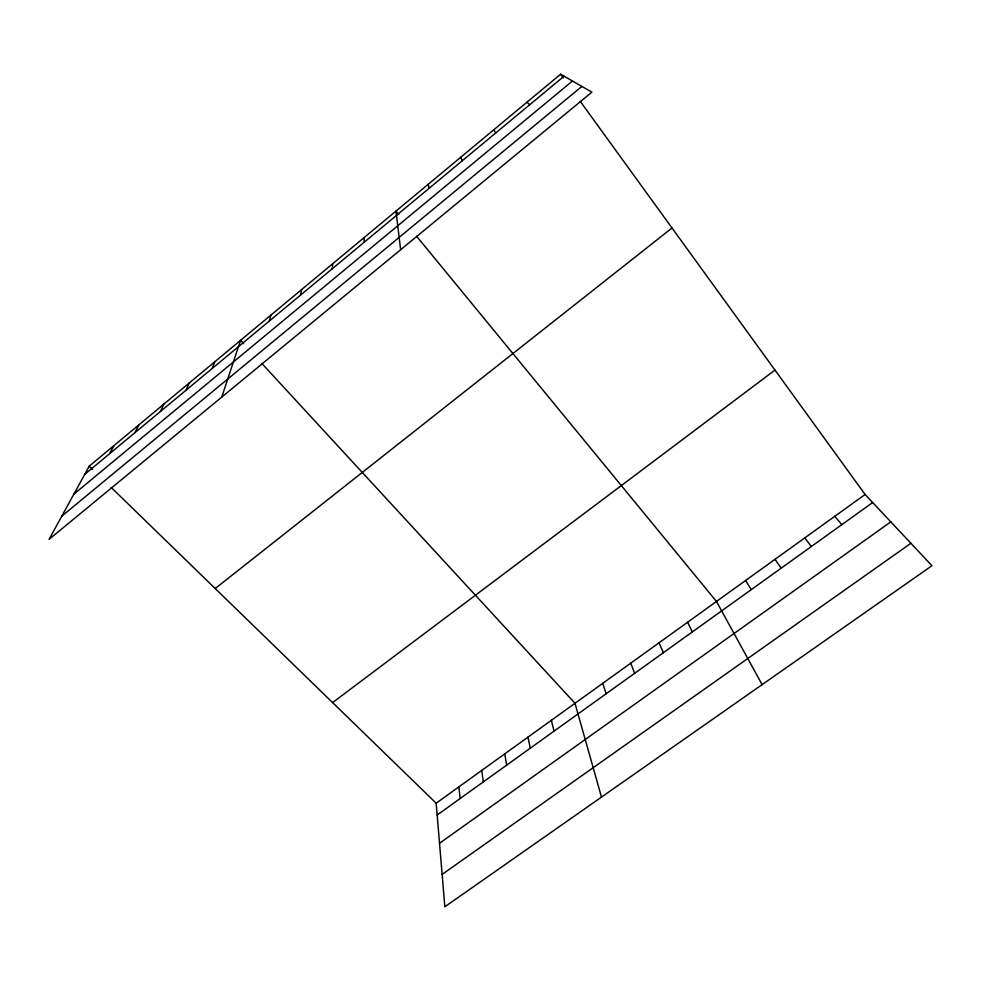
<?xml version="1.0" encoding="UTF-8"?>
<svg xmlns="http://www.w3.org/2000/svg" width="981" height="981" viewBox="0 0 981 981"><rect width="100%" height="100%" fill="white"/><g stroke="black" fill="none" stroke-linecap="round" stroke-linejoin="round"><path stroke-width="1.47" d="M364.147 242.27L364.172 237.549M332.179 268.819L332.743 263.681M300.578 295.073L301.658 289.53M269.334 321.02L270.928 315.073M221.743 397.109L240.553 340.346L243.595 343.644M212.215 368.476L214.729 361.817M186.218 390.058L189.161 383.08M160.492 411.431L163.827 404.135M134.998 432.609L138.738 425.006M109.749 453.578L113.882 445.668M89.246 466.147L49.05 539.378L591.874 92.165L560.605 74.225L89.246 466.147L92.533 469.335M84.746 474.35L564.063 76.211M73.894 494.13L572.45 81.018M61.791 516.165L581.868 86.426M215.207 588.526L672.01 227.984M332.608 702.592L774.978 370.082M436.177 803.218L865.107 494.485L931.95 565.718L444.847 906.775L436.177 803.218L111.111 487.385M437.158 815.015L872.661 502.53M439.525 843.268L890.809 521.867M442.137 874.39L910.908 543.29M526.895 102.245L529.74 104.709M261.866 363.473L574.989 703.291L601.476 797.099M834.782 516.313L841.845 524.651M398.789 214.545L395.968 211.111L400.653 249.701M416.618 236.262L716.473 601.463L762.114 684.628M493.59 129.933L495.834 132.876M804.751 537.919L811.336 546.54M560.605 74.225L563.29 77.928M580.298 101.411L865.107 494.485M775.039 559.305L781.134 568.207M745.609 580.494L751.238 589.655M687.62 622.224L692.341 631.911M460.678 157.316L462.333 160.712M659.048 642.788L663.328 652.733M630.758 663.156L634.609 673.346M602.739 683.328L606.16 693.751M428.133 184.367L429.212 188.217M551.371 720.287L554.032 731.152M527.962 737.148L530.267 748.209M504.725 753.862L506.711 765.119M481.696 770.453L483.339 781.894M458.838 786.897L460.15 798.522"/></g></svg>
